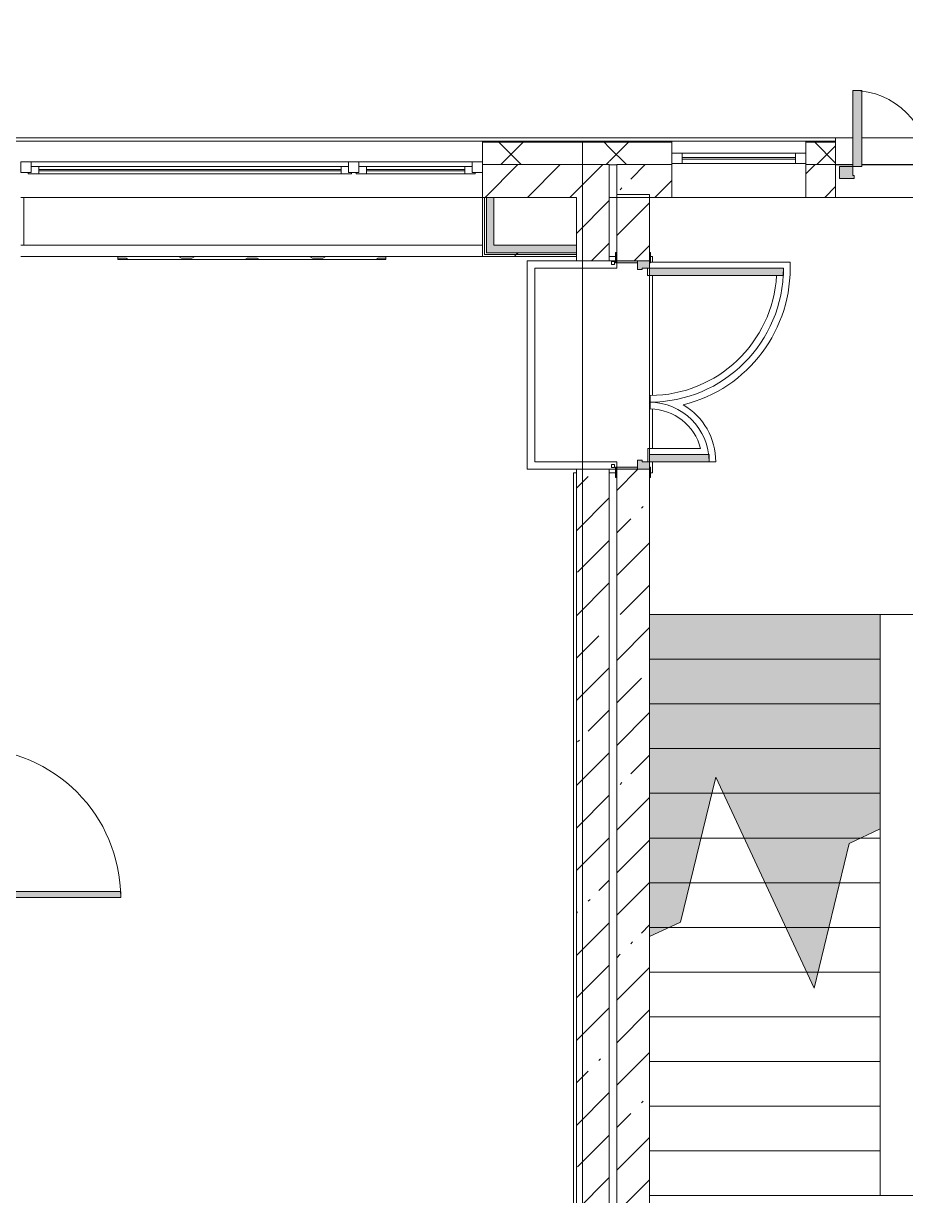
# Model space of a CAD drawing. Header units: millimetres. Extents: x 3991 to 282775, y -8553 to 29560.
# Drawn here: x 183372 to 189295, y 16700 to 24568 of the extents above; entities that cross this region are included whole.
import ezdxf

# ---------------------------------------------------------------- set-up
doc = ezdxf.new("R2010")
doc.units = ezdxf.units.MM
for name, color, linetype, lineweight, true_color in [('A-DOOR-3', 7, 'Continuous', 5, 0xaaaaaa), ('A-DOOR-4', 7, 'Continuous', 5, 0xe2e2e2), ('A-DOOR-FRAM-2', 7, 'Continuous', 5, 0xe2e2e2), ('A-DOOR-FRAM-3', 7, 'Continuous', 5, 0xaaaaaa), ('A-FLOR-1', 7, 'Continuous', 5, 0xaaaaaa), ('I-WALL-2', 7, 'Continuous', 9, 0xe7e7e7), ('Знаки-1', 7, 'Continuous', 5, 0x787878)]:
    doc.layers.add(name, color=color, linetype=linetype, lineweight=lineweight, true_color=true_color)
for name, color, linetype, lineweight in [('A-GLAZ-2', 7, 'Continuous', 5), ('A-WALL', 7, 'Continuous', 9), ('A-WALL-4', 7, 'Continuous', 5), ('I-WALL-3', 7, 'Continuous', 5), ('S-STRS-4', 7, 'Continuous', 5), ('S-STRS-MBND-1', 7, 'Continuous', 5), ('Знаки', 7, 'Continuous', 5), ('Оси', 7, 'Continuous', 9)]:
    doc.layers.add(name, color=color, linetype=linetype, lineweight=lineweight)
doc.layers.add('S-STRS-3', color=7, linetype='Continuous', lineweight=15, true_color=0xd7cdc4, transparency=1)
pattern_1 = [(45, (148815.1, 0), (-285.123, 285.123), []), (45, (149100.2, 0), (-285.123, 285.123), [504.031, -100.806, 16.764, -84.042])]
pattern_2 = [(45, (148815.1, 0), (-353.5534, 353.5534), []), (135, (148815.1, 0), (-353.5534, -353.5534), [])]
pattern_3 = [(45, (148815.1, 0), (-530.33, 530.33), []), (135, (148815.1, 0), (-530.33, -530.33), [])]

# ---------------------------------------------------------------- blocks, each defined once
blk = doc.blocks.new('110_Дверь_СКБ_2Ст - Д-1 Лестничная клетка EIS60-V181-Общий план 1 этажа с размещением фрагментов 1_1-1_9')
at = {"layer": 'A-DOOR-4'}
for points in [[(-587.5, 364.4), (-587.5, 1010), (-637.5, 1010), (-637.5, 110), (-587.5, 110)], [(662.5, 110), (662.5, 510), (612.5, 510), (612.5, 110), (659.7, 110)], [(712.5, -110), (712.5, 30), (697.5, 30), (697.5, -110)]]:
    blk.add_hatch(color=256, dxfattribs=at).paths.add_polyline_path(points)
h = blk.add_hatch(color=256, dxfattribs=at)
h.paths.add_polyline_path([(712.5, 98.9), (712.5, 110), (662.5, 110), (662.5, 60), (652.5, 60), (652.5, 30), (712.5, 30)])
h.paths.add_polyline_path([(-627.5, 50), (-627.5, 60), (-637.5, 60), (-637.5, 110), (-687.5, 110), (-687.5, 30), (-627.5, 30)])
at = {"layer": 'A-DOOR-FRAM-2'}
for points in [[(-672.5, 118), (-742.5, 118), (-742.5, 110), (-672.5, 110)], [(767.5, 118), (697.5, 118), (697.5, 110), (767.5, 110)], [(-672.5, 30), (-687.5, 30), (-687.5, -110), (-672.5, -110)], [(-672.5, -118), (-672.5, -110), (-742.5, -110), (-742.5, -118), (-686.8, -118)], [(767.5, -110), (697.5, -110), (697.5, -118), (767.5, -118)]]:
    blk.add_hatch(color=256, dxfattribs=at).paths.add_polyline_path(points)
at = {"layer": 'A-DOOR-3'}
for p, q in [((-637.5, 1010), (-637.5, 110)), ((-587.5, 1010), (-637.5, 1010)), ((-587.5, 110), (-587.5, 1010)), ((662.5, 510), (612.5, 510)), ((612.5, 510), (612.5, 110)), ((662.5, 110), (662.5, 510)), ((-637.5, 110), (-587.5, 110)), ((612.5, 110), (662.5, 110))]:
    blk.add_line(p, q, dxfattribs=at)
for centre, radius, start, end in [((-637.5, 110), 900, 0, 90), ((662.5, 110), 400, 90, 180)]:
    blk.add_arc(centre, radius, start, end, dxfattribs=at)
at = {"layer": 'A-DOOR-FRAM-3'}
for p, q in [((-672.5, 118), (-742.5, 118)), ((-742.5, 118), (-742.5, 110)), ((-742.5, 110), (-672.5, 110)), ((-637.5, 110), (-687.5, 110)), ((-687.5, 110), (-687.5, 30)), ((-672.5, 110), (-672.5, 118)), ((-637.5, 60), (-637.5, 110)), ((662.5, 110), (662.5, 60)), ((712.5, 110), (662.5, 110)), ((767.5, 118), (697.5, 118)), ((697.5, 118), (697.5, 110)), ((697.5, 110), (767.5, 110)), ((712.5, 30), (712.5, 110)), ((767.5, 110), (767.5, 118)), ((-687.5, 30), (-627.5, 30)), ((-672.5, 30), (-687.5, 30)), ((-687.5, 30), (-687.5, -110)), ((-672.5, -110), (-672.5, 30)), ((-627.5, 60), (-637.5, 60)), ((-627.5, 30), (-627.5, 60)), ((662.5, 60), (652.5, 60)), ((652.5, 60), (652.5, 30)), ((652.5, 30), (712.5, 30)), ((712.5, 30), (697.5, 30)), ((697.5, 30), (697.5, -110)), ((712.5, -110), (712.5, 30)), ((-672.5, -110), (-742.5, -110)), ((-742.5, -110), (-742.5, -118)), ((-742.5, -118), (-672.5, -118)), ((-687.5, -110), (-672.5, -110)), ((-672.5, -118), (-672.5, -110)), ((697.5, -110), (712.5, -110)), ((767.5, -110), (697.5, -110)), ((697.5, -110), (697.5, -118)), ((697.5, -118), (767.5, -118)), ((767.5, -118), (767.5, -110))]:
    blk.add_line(p, q, dxfattribs=at)
blk = doc.blocks.new('120_Окно_СКБ_2Ст - 120_Окно_СКБ_2Ст 3100х2500 _мал_створка слева_-V182-Общий план 1 этажа с размещением фрагментов 1_1-1_9')
at = {"layer": 'A-GLAZ-2'}
for p, q in [((-1550, -127), (-1550, -57)), ((-1550, -57), (-1480, -57)), ((1550, -57), (-1550, -57)), ((-1480, -57), (-1480, -127)), ((650, -127), (650, -57)), ((650, -57), (720, -57)), ((720, -57), (720, -127)), ((1480, -127), (1480, -57)), ((1480, -57), (1550, -57)), ((1550, -57), (1550, -127)), ((-1480, -127), (-1550, -127)), ((-1550, -127), (-1500, -127)), ((-1480, -127), (-1500, -127)), ((-1500, -127), (-1500, -137)), ((-1500, -137), (670, -137)), ((670, -137), (-1500, -137)), ((650, -87), (-1480, -87)), ((-1480, -87), (-1480, -127)), ((-1430, -137), (-1430, -87)), ((-1430, -107), (600, -107)), ((600, -117), (-1430, -117)), ((600, -137), (600, -87)), ((650, -127), (650, -87)), ((720, -127), (650, -127)), ((670, -127), (650, -127)), ((670, -127), (700, -127)), ((670, -137), (670, -127)), ((720, -127), (700, -127)), ((700, -127), (700, -137)), ((700, -137), (1500, -137)), ((1500, -137), (700, -137)), ((1480, -87), (720, -87)), ((720, -87), (720, -127)), ((770, -137), (770, -87)), ((770, -107), (1430, -107)), ((1430, -117), (770, -117)), ((1430, -137), (1430, -87)), ((1480, -127), (1480, -87)), ((1550, -127), (1480, -127)), ((1500, -127), (1480, -127)), ((1500, -127), (1550, -127)), ((1500, -137), (1500, -127))]:
    blk.add_line(p, q, dxfattribs=at)
blk = doc.blocks.new('110_Дверь_СКБ_1Ст_Внутренняя1 - Д-4к_п__1100x2100h_Артистические EI30-23988509-Общий план 1 этажа с размещением фрагментов 1_1-1_9')
at = {"layer": 'A-DOOR-3'}
h = blk.add_hatch(dxfattribs=at)
h.set_pattern_fill('FP_31', color=256, style=0, pattern_type=2)
h.set_pattern_definition([(135, (1751.41, 164.685), (-14.14214, -14.14214), []), (225, (1751.41, 164.685), (14.14214, -14.14214), [])])
h.paths.add_polyline_path([(562.5, 100), (537.5, 100), (537.5, -100), (562.5, -100), (562.5, -72.6)])
at = {"layer": 'A-DOOR-4'}
h = blk.add_hatch(color=256, dxfattribs=at)
h.paths.add_polyline_path([(537.5, 20), (537.5, 100), (512.5, 100), (512.5, 60), (502.5, 60), (502.5, 20), (522.5, 20)])
h.paths.add_polyline_path([(-477.5, 60), (-487.5, 60), (-487.5, 100), (-512.5, 100), (-512.5, 20), (-477.5, 20), (-477.5, 44)])
at = {"layer": 'A-DOOR-FRAM-2'}
for points in [[(512.5, 100), (512.5, 1100), (472.5, 1100), (472.5, 100)], [(-497.5, 100), (-497.5, 108), (-567.5, 108), (-567.5, 100), (-512.5, 100)], [(592.5, 108), (522.5, 108), (522.5, 100), (592.5, 100)], [(-497.5, -72.6), (-497.5, 20), (-512.5, 20), (-512.5, -100), (-497.5, -100)], [(537.5, -100), (537.5, 20), (522.5, 20), (522.5, -100)], [(-497.5, -108), (-497.5, -100), (-567.5, -100), (-567.5, -108), (-512.5, -108)], [(592.5, -100), (522.5, -100), (522.5, -108), (592.5, -108)]]:
    blk.add_hatch(color=256, dxfattribs=at).paths.add_polyline_path(points)
at = {"layer": 'A-DOOR-FRAM-3'}
h = blk.add_hatch(dxfattribs=at)
h.set_pattern_fill('FP_32', color=256, style=0, pattern_type=2)
h.set_pattern_definition([(45, (-371.384, 164.685), (-14.1421, 14.1421), []), (135, (-371.384, 164.685), (-14.1421, -14.1421), [])])
h.paths.add_polyline_path([(-512.5, -100), (-512.5, 100), (-537.5, 100), (-537.5, -100)])
at = {"layer": 'A-DOOR-3'}
for p, q in [((512.5, 1100), (472.5, 1100)), ((472.5, 1100), (472.5, 100)), ((512.5, 100), (512.5, 1100)), ((472.5, 100), (512.5, 100))]:
    blk.add_line(p, q, dxfattribs=at)
blk.add_arc((512.5, 100), 1000, 90, 180, dxfattribs=at)
at = {"layer": 'A-DOOR-FRAM-3'}
for p, q in [((-497.5, 108), (-567.5, 108)), ((-567.5, 108), (-567.5, 100)), ((-567.5, 100), (-497.5, 100)), ((-512.5, 100), (-537.5, 100)), ((-537.5, 100), (-537.5, -100)), ((-487.5, 100), (-512.5, 100)), ((-512.5, 100), (-512.5, 20)), ((-512.5, -100), (-512.5, 100)), ((-497.5, 100), (-512.5, 100)), ((-512.5, 100), (-512.5, 99)), ((-512.5, 99), (-497.5, 99)), ((-497.5, 100), (-497.5, 108)), ((-497.5, 99), (-497.5, 100)), ((-487.5, 60), (-487.5, 100)), ((512.5, 100), (512.5, 60)), ((537.5, 100), (512.5, 100)), ((592.5, 108), (522.5, 108)), ((522.5, 108), (522.5, 100)), ((537.5, 100), (522.5, 100)), ((522.5, 100), (522.5, 99)), ((522.5, 100), (592.5, 100)), ((522.5, 99), (537.5, 99)), ((537.5, 20), (537.5, 100)), ((562.5, 100), (537.5, 100)), ((537.5, 100), (537.5, -100)), ((537.5, 99), (537.5, 100)), ((562.5, -100), (562.5, 100)), ((592.5, 100), (592.5, 108)), ((-512.5, 20), (-477.5, 20)), ((-497.5, 20), (-512.5, 20)), ((-512.5, 20), (-512.5, -100)), ((-497.5, -100), (-497.5, 20)), ((-477.5, 60), (-487.5, 60)), ((-477.5, 20), (-477.5, 60)), ((512.5, 60), (502.5, 60)), ((502.5, 60), (502.5, 20)), ((502.5, 20), (537.5, 20)), ((537.5, 20), (522.5, 20)), ((522.5, 20), (522.5, -100)), ((537.5, -100), (537.5, 20)), ((-497.5, -100), (-567.5, -100)), ((-567.5, -100), (-567.5, -108)), ((-567.5, -108), (-497.5, -108)), ((-537.5, -100), (-512.5, -100)), ((-512.5, -100), (-497.5, -100)), ((-497.5, -108), (-497.5, -100)), ((522.5, -100), (537.5, -100)), ((592.5, -100), (522.5, -100)), ((522.5, -100), (522.5, -108)), ((522.5, -108), (592.5, -108)), ((537.5, -100), (562.5, -100)), ((592.5, -108), (592.5, -100))]:
    blk.add_line(p, q, dxfattribs=at)
blk = doc.blocks.new('110_Дверь_СКБ_2Ст_Наружная - ДН-1_л__ Двухстворчатая 1350 х3200 _ЛК_ в свету с верхним остеклением 2-22448815-Общий план 1 этажа с размещением фрагментов 1_1-1_9')
at = {"layer": 'A-DOOR-4'}
for points in [[(754.5, -91), (754.5, 869), (694.5, 869), (694.5, -91)], [(-655.5, -91), (-655.5, 419), (-715.5, 419), (-715.5, -91)]]:
    blk.add_hatch(color=256, dxfattribs=at).paths.add_polyline_path(points)
h = blk.add_hatch(color=256, dxfattribs=at)
h.paths.add_polyline_path([(754.5, -171), (844.5, -171), (844.5, -91), (754.5, -91), (754.5, -151), (744.5, -151), (744.5, -171)])
h.paths.add_polyline_path([(-715.5, -171), (-705.5, -171), (-705.5, -151), (-715.5, -151), (-715.5, -91), (-805.5, -91), (-805.5, -171)])
at = {"layer": 'A-DOOR-3'}
for p, q in [((754.5, 869), (694.5, 869)), ((694.5, 869), (694.5, -91)), ((754.5, -91), (754.5, 869)), ((-715.5, 419), (-715.5, -91)), ((-655.5, 419), (-715.5, 419)), ((-655.5, -91), (-655.5, 419)), ((-715.5, -91), (-655.5, -91)), ((694.5, -91), (754.5, -91))]:
    blk.add_line(p, q, dxfattribs=at)
for centre, radius, start, end in [((754.5, -91), 960, 90, 180), ((-715.5, -91), 510, 0, 90)]:
    blk.add_arc(centre, radius, start, end, dxfattribs=at)
at = {"layer": 'A-DOOR-FRAM-3'}
for p, q in [((-715.5, -91), (-805.5, -91)), ((-805.5, -91), (-805.5, -171)), ((-715.5, -151), (-715.5, -91)), ((-705.5, -151), (-715.5, -151)), ((-705.5, -171), (-705.5, -151)), ((754.5, -151), (744.5, -151)), ((744.5, -151), (744.5, -171)), ((754.5, -91), (754.5, -151)), ((844.5, -91), (754.5, -91)), ((844.5, -171), (844.5, -91)), ((-805.5, -171), (-705.5, -171)), ((744.5, -171), (844.5, -171))]:
    blk.add_line(p, q, dxfattribs=at)
blk = doc.blocks.new('120_Окно_СКБ_1Ст - 120_Окно_СКБ_1Ст 900х2500_h_ глухое-23537403-Общий план 1 этажа с размещением фрагментов 1_1-1_9')
at = {"layer": 'A-GLAZ-2'}
for p, q in [((-450, -67), (-450, 3)), ((-450, 3), (-380, 3)), ((450, 3), (-450, 3)), ((-380, 3), (-380, -67)), ((380, -67), (380, 3)), ((380, 3), (450, 3)), ((450, 3), (450, -67)), ((-380, -67), (-450, -67)), ((-450, -67), (450, -67)), ((380, -27), (-380, -27)), ((380, -37), (-380, -37)), ((450, -67), (380, -67))]:
    blk.add_line(p, q, dxfattribs=at)
blk = doc.blocks.new('Съемный металлический экран с перфорацией - E1-V260-Общий план 1 этажа с размещением фрагментов 1_1-1_9')
at = {"layer": 'Знаки-1'}
h = blk.add_hatch(dxfattribs=at)
h.set_pattern_fill('FP_200', color=256, style=0, pattern_type=2)
h.set_pattern_definition([(0, (-35097.03, -22983), (0, 254), [68.059, -371.882]), (60, (-34970.03, -22948.97), (-219.9705, 127), [68.059, -371.882]), (120, (-34936, -22821.97), (-219.9705, -127), [68.059, -371.882]), (30, (-35028.97, -22983), (-5e-05, 508), [68.059, -439.941]), (30, (-35155.97, -22763.03), (-5e-05, 508), [68.059, -439.941]), (150, (-35097.03, -22983), (-439.941, -254), [68.059, -439.941]), (150, (-34970.03, -22763.03), (-439.941, -254), [68.059, -439.941]), (90, (-34936, -22890.03), (-439.941, 254), [68.059, -439.941]), (90, (-35190, -22890.03), (-439.941, 254), [68.059, -439.941])])
h.paths.add_polyline_path([(1800, 0), (1800, 20), (0, 20), (0, 0)])
at = {"layer": 'Знаки'}
for p, q in [((1800, 20), (0, 20)), ((0, 20), (0, 0)), ((0, 0), (1800, 0)), ((1800, 0), (1800, 20))]:
    blk.add_line(p, q, dxfattribs=at)
blk = doc.blocks.new('Зашивка приборов отопления11 - Зашивка приборов отопления-33278624-Общий план 1 этажа с размещением фрагментов 1_1-1_9')
at = {"layer": 'A-WALL-4'}
for p, q in [((37640, 23400), (34540, 23400)), ((34540, 23079), (37640, 23079)), ((37640, 23079), (34540, 23079)), ((34540, 23004), (37640, 23004))]:
    blk.add_line(p, q, dxfattribs=at)

msp = doc.modelspace()

# ---------------------------------------------------------------- hatches: boundary and pattern name
at = {"layer": 'A-WALL-4'}
h = msp.add_hatch(dxfattribs=at)
h.set_pattern_fill('FP_73', color=256, style=0, pattern_type=2)
h.set_pattern_definition(pattern_2)
h.paths.add_polyline_path([(182675.1, 23620), (183355.1, 23620), (183355.1, 23769.7), (182675.1, 23769.7), (182675.1, 23628.5)])
h.paths.add_polyline_path([(187305.1, 23620), (187305.1, 23769.7), (186455.1, 23769.7), (186455.1, 23620), (187297.8, 23620)])
h = msp.add_hatch(dxfattribs=at)
h.set_pattern_fill('FP_73', color=256, style=0, pattern_type=2)
h.set_pattern_definition(pattern_2)
h.paths.add_polyline_path([(187354.6, 23620), (187725.1, 23620), (187725.1, 23769.7), (187305.1, 23769.7), (187307.4, 23620)])
h.paths.add_polyline_path([(188825.1, 23620), (188825.1, 23769.7), (188625.1, 23769.7), (188625.1, 23620)])
h.paths.add_polyline_path([(190725.1, 23620), (190745.1, 23620), (190745.1, 23769.7), (190525.1, 23769.7), (190525.1, 23620), (190575.1, 23620)])
at = {"layer": 'I-WALL-2'}
for points in [[(186480.1, 23029), (186530.1, 23029), (186530.1, 23400), (186480.1, 23400), (186480.1, 23079)], [(187065.1, 23029), (187085.1, 23029), (187085.1, 23079), (186530.1, 23079), (186530.1, 23029), (187056, 23029)]]:
    msp.add_hatch(color=256, dxfattribs=at).paths.add_polyline_path(points)
at = {"layer": 'I-WALL-3'}
h = msp.add_hatch(dxfattribs=at)
h.set_pattern_fill('FP_57', color=256, style=0, pattern_type=2)
h.set_pattern_definition(pattern_1)
h.paths.add_polyline_path([(182942.9, 23400), (183355.1, 23400), (183355.1, 23620), (182425.1, 23619.7), (182425.1, 23400), (182852.5, 23400)])
h.paths.add_polyline_path([(187085.1, 23400), (187305.1, 23400), (187305.1, 23619.7), (187298.1, 23612.7)])
h.paths.add_polyline_path([(187085.1, 23400), (187297.8, 23620), (186455.1, 23619.7), (186455.1, 23400), (186852.2, 23400)])
h = msp.add_hatch(dxfattribs=at)
h.set_pattern_fill('FP_57', color=256, style=0, pattern_type=2)
h.set_pattern_definition(pattern_1)
h.paths.add_polyline_path([(190525.1, 23400), (190975.1, 23400), (190970, 23620), (190525.1, 23619.7)])
h.paths.add_polyline_path([(187575.1, 23400), (187725.1, 23400), (187725.1, 23620), (187355.1, 23619.7), (187355.1, 23420.3), (187575.1, 23420.3)])
h.paths.add_polyline_path([(188825.1, 23400), (188825.1, 23620), (188625.1, 23619.7), (188625.1, 23400)])
h = msp.add_hatch(dxfattribs=at)
h.set_pattern_fill('FP_57', color=256, style=0, pattern_type=2)
h.set_pattern_definition(pattern_1)
h.paths.add_polyline_path([(187305.1, 15200), (187305.1, 21575.3), (187085.1, 21575.3), (187085.1, 15200)])
h.paths.add_polyline_path([(187305.1, 22975.3), (187305.1, 23400), (187085.1, 23400), (187085.1, 22975.3)])
h = msp.add_hatch(dxfattribs=at)
h.set_pattern_fill('FP_57', color=256, style=0, pattern_type=2)
h.set_pattern_definition(pattern_1)
h.paths.add_polyline_path([(187355.1, 10450), (187575.1, 10450), (187573, 12125), (187355.1, 12125), (187355.1, 10680)])
h.paths.add_polyline_path([(187575.1, 13525), (187575.1, 21575.3), (187355.1, 21575.3), (187355.1, 13525)])
h.paths.add_polyline_path([(187575.1, 22975.3), (187575.1, 23420.3), (187355.1, 23420.3), (187355.1, 22975.3), (187525.1, 22975.3)])
h = msp.add_hatch(dxfattribs=at)
h.set_pattern_fill('FP_192', color=256, style=0, pattern_type=2)
h.set_pattern_definition(pattern_3)
h.paths.add_polyline_path([(186530.1, 23004), (187085.1, 23004), (187085.1, 23016.5), (186467.6, 23013.4), (186467.6, 23004), (186480.1, 23004)])
h = msp.add_hatch(dxfattribs=at)
h.set_pattern_fill('FP_192', color=256, style=0, pattern_type=2)
h.set_pattern_definition(pattern_3)
h.paths.add_polyline_path([(187060.5, 23016.5), (187085.1, 23016.5), (187085.1, 23029), (186480.1, 23029), (186480.1, 23016.5), (186852.2, 23016.5)])
at = {"layer": 'S-STRS-3'}
for points in [[(187575.1, 20300), (189125.1, 20300), (189125.1, 20600), (187575.1, 20600), (187575.1, 20341.6)], [(187575.1, 20000), (189125.1, 20000), (189125.1, 20300), (187575.1, 20300)], [(188070.3, 19700), (189125.1, 19700), (189125.1, 20000), (187575.1, 20000), (187575.1, 19700), (188019.9, 19700)], [(188210.2, 19400), (189125.1, 19400), (189125.1, 19700), (187575.1, 19700), (187575.1, 19400), (187993.7, 19400), (188019.9, 19508.1), (188070.3, 19400)], [(188680.3, 18091.9), (188706.5, 18200), (188629.9, 18200)]]:
    msp.add_hatch(color=256, dxfattribs=at).paths.add_polyline_path(points)
h = msp.add_hatch(color=256, dxfattribs=at)
h.paths.add_polyline_path([(187829.5, 19100), (187920.7, 19100), (187993.7, 19400), (187575.1, 19400), (187575.1, 19100)])
h.paths.add_polyline_path([(188916.5, 19100), (188993.4, 19100), (189125.1, 19161.4), (189125.1, 19400), (188070.3, 19400), (188210.2, 19100)])
h = msp.add_hatch(color=256, dxfattribs=at)
h.paths.add_polyline_path([(188350.1, 18800), (188852.3, 18800), (188916.5, 19064.1), (188993.4, 19100), (188210.2, 19100), (188226.9, 19064.1)])
h.paths.add_polyline_path([(187575.1, 18800), (187847.8, 18800), (187920.7, 19100), (187575.1, 19100)])
h = msp.add_hatch(color=256, dxfattribs=at)
h.paths.add_polyline_path([(187706.7, 18500), (187783.6, 18535.9), (187847.8, 18800), (187575.1, 18800), (187575.1, 18500)])
h.paths.add_polyline_path([(188490, 18500), (188779.4, 18500), (188852.3, 18800), (188350.1, 18800)])
h = msp.add_hatch(color=256, dxfattribs=at)
h.paths.add_polyline_path([(188629.9, 18200), (188706.5, 18200), (188779.4, 18500), (188490, 18500)])
h.paths.add_polyline_path([(187575.1, 18438.6), (187706.7, 18500), (187575.1, 18500)])

# ---------------------------------------------------------------- linework, layer by layer
at = {"layer": 'A-FLOR-1'}
for p, q in [((183375.1, 23400), (183375.1, 23079)), ((186455.1, 23400), (183375.1, 23400)), ((187355.1, 23400), (187305.1, 23400)), ((183375.1, 23079), (186455.1, 23079)), ((186755.1, 22975.3), (186755.1, 21575.3)), ((187085.1, 22975.3), (186755.1, 22975.3)), ((187347.1, 23004), (187305.1, 23004)), ((187347.1, 22975.3), (187305.1, 22975.3)), ((187595.1, 23004), (187583.1, 23004)), ((187595.1, 22965.3), (187595.1, 23004)), ((186805.1, 21625.3), (186805.1, 22925.3)), ((186805.1, 22925.3), (187355.1, 22925.3)), ((187355.1, 22925.3), (187355.1, 22960.3)), ((187561, 22925.3), (187561, 22875.3)), ((188519.2, 22965.3), (187583.1, 22965.3)), ((187561, 22875.3), (187575.1, 22875.3)), ((187575.1, 22875.3), (187575.1, 21715.3)), ((187595.1, 22071.2), (187595.1, 22875.3)), ((187581, 22070.3), (187581, 21980.2)), ((187595.1, 21715.3), (187595.1, 21978.7)), ((187918.5, 21715.3), (187564, 21715.3)), ((187564, 21715.3), (187564, 21625.3)), ((186755.1, 21575.3), (187085.1, 21575.3)), ((187355.1, 21625.3), (186805.1, 21625.3)), ((187305.1, 21575.3), (187347.1, 21575.3)), ((187355.1, 21590.3), (187355.1, 21625.3)), ((187595.1, 21550.3), (187595.1, 21625.3)), ((187975.1, 21625.3), (188020.1, 21625.3)), ((187065.1, 13475), (187065.1, 21550.3)), ((187065.1, 21550.3), (187086, 21550.3)), ((187305.1, 21550.3), (187347.1, 21550.3)), ((187583.1, 21550.3), (187595.1, 21550.3))]:
    msp.add_line(p, q, dxfattribs=at)
for centre, radius, start, end in [((187575.1, 22925.3), 945, 283.90489, 2.42594), ((187575.1, 22925.3), 855, 270.39464, 356.64746), ((187575.1, 21625.3), 355, 14.68597, 89.0495), ((187575.1, 21625.3), 445, 0, 59.31464)]:
    msp.add_arc(centre, radius, start, end, dxfattribs=at)
at = {"layer": 'A-WALL'}
for p, q in [((187725.1, 23772.7), (186455.1, 23772.7)), ((187725.1, 23769.7), (186455.1, 23769.7)), ((188825.1, 23772.7), (188625.1, 23772.7)), ((188825.1, 23769.7), (188625.1, 23769.7)), ((187305.1, 23620), (186455.1, 23620)), ((187305.1, 23619.7), (187305.1, 23620)), ((187355.1, 23619.7), (187355.1, 23620)), ((187355.1, 23620), (187725.1, 23620)), ((188625.1, 23620), (188825.1, 23620)), ((186530.1, 23400), (186455.1, 23400)), ((186467.6, 23016.5), (186467.6, 23400)), ((186480.1, 23029), (186480.1, 23400)), ((187085.1, 23016.5), (186467.6, 23016.5)), ((187085.1, 23029), (186480.1, 23029))]:
    msp.add_line(p, q, dxfattribs=at)
at = {"layer": 'A-WALL-4'}
for p, q in [((182675, 23799.7), (188940.1, 23799.7)), ((182675.1, 23777.7), (188825.1, 23777.7)), ((186455.1, 23777.7), (186455.1, 23620)), ((187725.1, 23620), (187725.1, 23777.7)), ((188625.1, 23777.7), (188625.1, 23620)), ((188825.1, 23620), (188825.1, 23799.7)), ((189000.1, 23799.7), (190350.1, 23799.7)), ((187305.1, 23619.7), (187355.1, 23619.7)), ((188940.1, 23619.7), (188825.1, 23619.7)), ((190350.1, 23619.7), (189000.1, 23619.7)), ((187320.1, 22969.3), (187320.1, 22949.3)), ((187340.1, 22969.3), (187320.1, 22969.3)), ((187320.1, 22949.3), (187340.1, 22949.3)), ((187340.1, 22949.3), (187340.1, 22969.3)), ((187340.1, 21606.3), (187320.1, 21606.3)), ((187320.1, 21606.3), (187320.1, 21586.3)), ((187320.1, 21586.3), (187340.1, 21586.3)), ((187340.1, 21586.3), (187340.1, 21606.3))]:
    msp.add_line(p, q, dxfattribs=at)
at = {"layer": 'I-WALL-3'}
for p, q in [((186455.1, 23620), (186455.1, 23004)), ((187305.1, 22975.3), (187305.1, 23619.7)), ((187355.1, 23619.7), (187355.1, 23030.3)), ((187725.1, 23400), (187725.1, 23620)), ((188625.1, 23620), (188625.1, 23400)), ((188825.1, 23400), (188825.1, 23620)), ((188825.1, 23620), (188940.1, 23620)), ((189000.1, 23620), (190350.1, 23620)), ((183375.1, 23400), (183355.1, 23400)), ((186530.1, 23400), (187085.1, 23400)), ((186530.1, 23079), (186530.1, 23400)), ((187085.1, 23400), (187085.1, 22975.3)), ((187575.1, 23420.3), (187355.1, 23420.3)), ((190525.1, 23400), (187355.1, 23400)), ((187575.1, 23030.3), (187575.1, 23420.3)), ((187085.1, 23079), (186530.1, 23079)), ((186455.1, 23004), (187085.1, 23004)), ((187085.1, 22975.3), (187305.1, 22975.3)), ((187305.1, 21575.3), (187085.1, 21575.3)), ((187085.1, 21575.3), (187085.1, 13580)), ((187305.1, 13580), (187305.1, 21575.3)), ((187355.1, 21520.3), (187355.1, 13525)), ((187575.1, 15200), (187575.1, 21520.3))]:
    msp.add_line(p, q, dxfattribs=at)
at = {"layer": 'S-STRS-4'}
for p, q in [((189125.1, 20600), (187575.1, 20600)), ((189125.1, 20600), (187575.1, 20600)), ((189125.1, 20600), (189125.1, 20300)), ((189125.1, 20300), (187575.1, 20300)), ((189125.1, 20300), (187575.1, 20300)), ((189125.1, 20300), (189125.1, 20000)), ((189125.1, 20000), (187575.1, 20000)), ((189125.1, 20000), (187575.1, 20000)), ((189125.1, 20000), (189125.1, 19700)), ((189125.1, 19700), (187575.1, 19700)), ((189125.1, 19700), (187575.1, 19700)), ((189125.1, 19700), (189125.1, 19400)), ((187993.7, 19400), (187575.1, 19400)), ((187993.7, 19400), (187575.1, 19400)), ((189125.1, 19400), (188070.3, 19400)), ((189125.1, 19400), (188070.3, 19400)), ((189125.1, 19400), (189125.1, 19161.4)), ((187920.7, 19100), (187575.1, 19100)), ((187920.7, 19100), (187575.1, 19100)), ((188993.4, 19100), (188210.2, 19100)), ((188993.4, 19100), (188210.2, 19100)), ((187847.8, 18800), (187575.1, 18800)), ((187847.8, 18800), (187575.1, 18800)), ((188852.3, 18800), (188350.1, 18800)), ((188852.3, 18800), (188350.1, 18800)), ((187575.1, 18500), (187575.1, 18438.6)), ((187706.7, 18500), (187575.1, 18500)), ((187706.7, 18500), (187575.1, 18500)), ((188779.4, 18500), (188490, 18500)), ((188779.4, 18500), (188490, 18500)), ((188706.5, 18200), (188629.9, 18200)), ((188706.5, 18200), (188629.9, 18200))]:
    msp.add_line(p, q, dxfattribs=at)
at = {"layer": 'S-STRS-MBND-1'}
for p, q in [((187575.1, 23400), (187575.1, 20600)), ((190975.1, 23400), (187575.1, 23400)), ((187575.1, 20600), (189425.1, 20600)), ((187783.6, 18535.9), (188019.9, 19508.1)), ((188019.9, 19508.1), (188680.3, 18091.9)), ((188070.3, 19400), (187993.7, 19400)), ((188070.3, 19400), (187993.7, 19400)), ((188916.5, 19064.1), (189125.1, 19161.4)), ((189125.1, 19161.4), (189125.1, 16700)), ((188210.2, 19100), (187920.7, 19100)), ((188210.2, 19100), (187920.7, 19100)), ((188680.3, 18091.9), (188916.5, 19064.1)), ((189125.1, 19100), (188993.4, 19100)), ((189125.1, 19100), (188993.4, 19100)), ((188350.1, 18800), (187847.8, 18800)), ((188350.1, 18800), (187847.8, 18800)), ((189125.1, 18800), (188852.3, 18800)), ((189125.1, 18800), (188852.3, 18800)), ((187575.1, 18438.6), (187783.6, 18535.9)), ((188490, 18500), (187706.7, 18500)), ((188490, 18500), (187706.7, 18500)), ((189125.1, 18500), (188779.4, 18500)), ((189125.1, 18500), (188779.4, 18500)), ((187575.1, 18438.6), (187575.1, 16700)), ((188629.9, 18200), (187575.1, 18200)), ((188629.9, 18200), (187575.1, 18200)), ((189125.1, 18200), (188706.5, 18200)), ((189125.1, 18200), (188706.5, 18200)), ((189125.1, 17900), (187575.1, 17900)), ((189125.1, 17900), (187575.1, 17900)), ((189125.1, 17600), (187575.1, 17600)), ((189125.1, 17600), (187575.1, 17600)), ((189125.1, 17300), (187575.1, 17300)), ((189125.1, 17300), (187575.1, 17300)), ((189125.1, 17000), (187575.1, 17000)), ((189125.1, 17000), (187575.1, 17000)), ((187575.1, 16700), (187575.1, 15200)), ((189125.1, 16700), (187575.1, 16700)), ((189125.1, 16700), (187575.1, 16700)), ((189425.1, 16700), (189125.1, 16700))]:
    msp.add_line(p, q, dxfattribs=at)
at = {"layer": 'Оси'}
msp.add_line((187125.1, 11277.7), (187125.1, 23777.7), dxfattribs=at)

# ---------------------------------------------------------------- block references
at = {"layer": 'A-DOOR-3'}
msp.add_blockref('110_Дверь_СКБ_2Ст_Наружная - ДН-1_л__ Двухстворчатая 1350 х3200 _ЛК_ в свету с верхним остеклением 2-22448815-Общий план 1 этажа с размещением фрагментов 1_1-1_9', (189655.6, 23698.7), dxfattribs=at)
at = {"layer": 'A-DOOR-3', "rotation": 269.9999999999999}
for name, p in [('110_Дверь_СКБ_2Ст - Д-1 Лестничная клетка EIS60-V181-Общий план 1 этажа с размещением фрагментов 1_1-1_9', (187465.1, 22287.8)), ('110_Дверь_СКБ_1Ст_Внутренняя1 - Д-4к_п__1100x2100h_Артистические EI30-23988509-Общий план 1 этажа с размещением фрагментов 1_1-1_9', (182925.1, 19212.5))]:
    msp.add_blockref(name, p, dxfattribs=at)
at = {"layer": 'A-GLAZ-2'}
for name, p in [('120_Окно_СКБ_1Ст - 120_Окно_СКБ_1Ст 900х2500_h_ глухое-23537403-Общий план 1 этажа с размещением фрагментов 1_1-1_9', (188175.1, 23694.7)), ('120_Окно_СКБ_2Ст - 120_Окно_СКБ_2Ст 3100х2500 _мал_створка слева_-V182-Общий план 1 этажа с размещением фрагментов 1_1-1_9', (184905.1, 23694.7))]:
    msp.add_blockref(name, p, dxfattribs=at)
at = {"layer": 'A-WALL-4'}
msp.add_blockref('Зашивка приборов отопления11 - Зашивка приборов отопления-33278624-Общий план 1 этажа с размещением фрагментов 1_1-1_9', (148815.1, 0), dxfattribs=at)
at = {"layer": 'Знаки'}
msp.add_blockref('Съемный металлический экран с перфорацией - E1-V260-Общий план 1 этажа с размещением фрагментов 1_1-1_9', (184005.1, 22983), dxfattribs=at)

doc.saveas('drawing.dxf')
